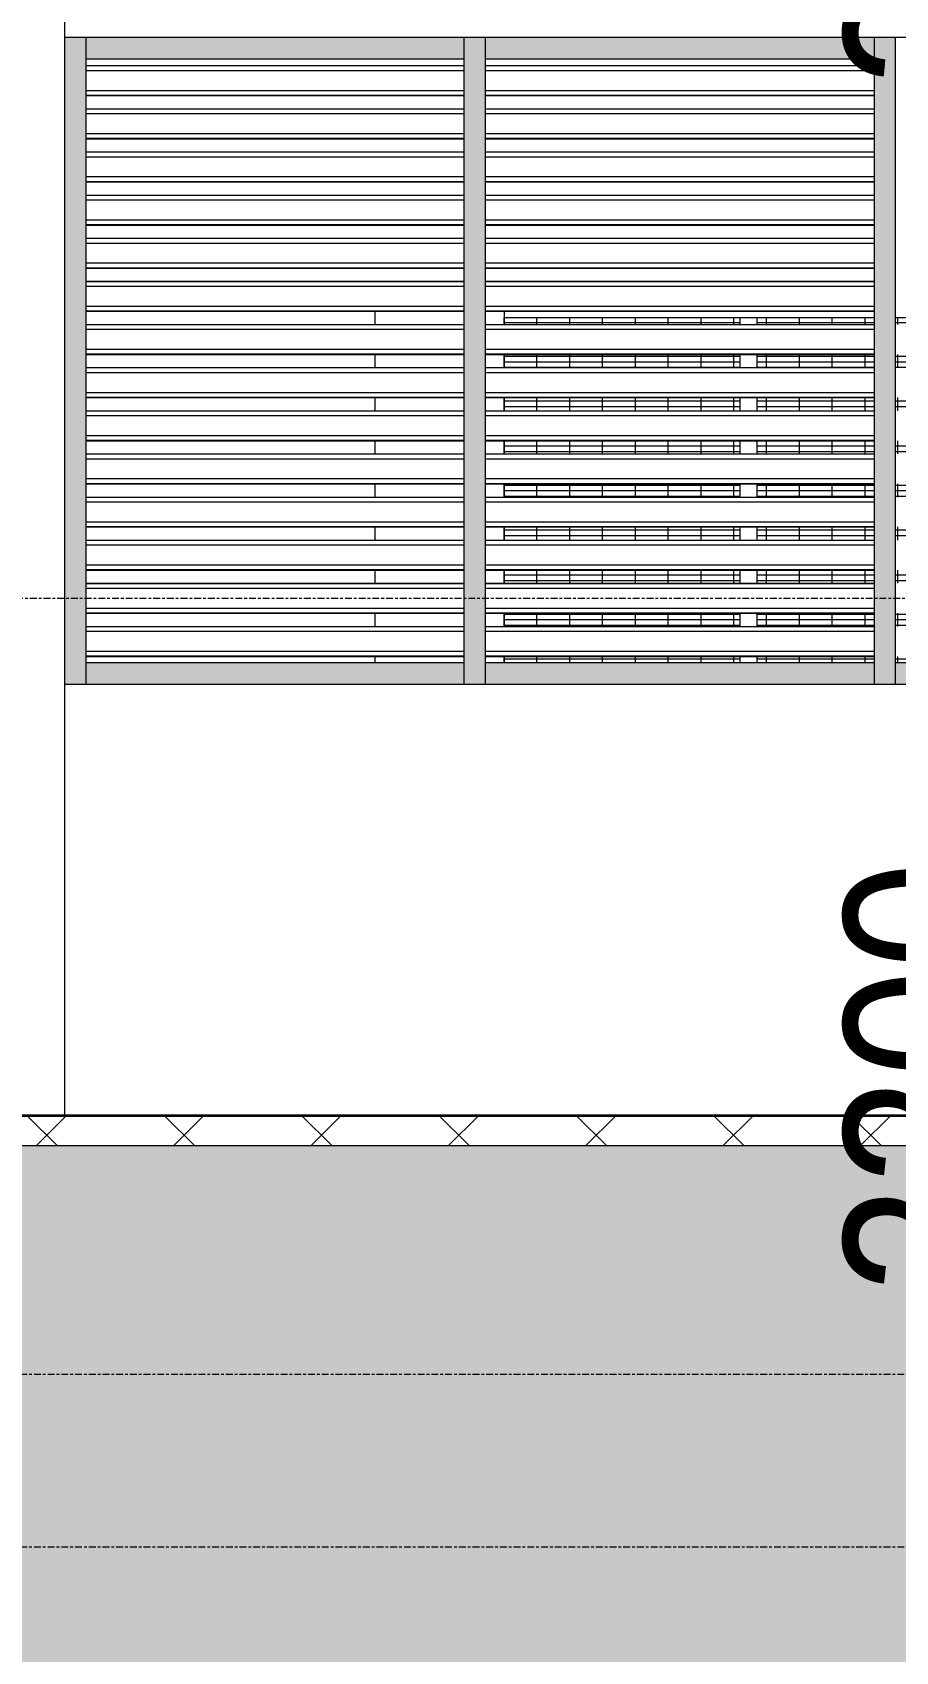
# Model space of a CAD drawing. Header units: millimetres. Extents: x 1240 to 198004, y -7796 to 35300.
# Drawn here: x 11163 to 13163, y -242 to 3511 of the extents above; entities that cross this region are included whole.
import ezdxf

# ---------------------------------------------------------------- set-up
doc = ezdxf.new("R2010")
doc.units = ezdxf.units.MM
doc.linetypes.add('Centre', pattern=[31.75, 6.35, -4.7625, 15.875, -4.7625])
for name, color, linetype, lineweight in [('A-ANNO-DIMS', 211, 'Continuous', 9), ('A-ANNO-DIMS-150', 211, 'Continuous', 9), ('A-DETL-GENF-3', 9, 'Continuous', 9), ('A-DETL-THIN', 151, 'Continuous', 9), ('A-FLOR-3', 192, 'Continuous', 35), ('A-FLOR-HRAL', 11, 'Continuous', 9), ('A-FLOR-LEVL-2', 51, 'Centre', 9), ('A-FLOR-PATT-3', 8, 'Continuous', 9), ('A-GLAZ-CWMG', 51, 'Continuous', 9), ('A-WALL', 113, 'Continuous', 9), ('S-COLS', 52, 'Continuous', 9)]:
    doc.layers.add(name, color=color, linetype=linetype, lineweight=lineweight)
doc.styles.add('UTM Avo', font='', dxfattribs={"width": 0.9, "height": 375})
doc.styles.get('UTM Avo').set_extended_font_data('UTM Avo')
doc.dimstyles.new('1_Dim_chi_tiet_2_5', dxfattribs={"dimscale": 304.8, "dimtxt": 374.737856, "dimasz": 0.590551, "dimexe": 0.492126, "dimexo": 0.0625, "dimgap": 0.049213, "dimtad": 1, "dimdec": 0, "dimrnd": 5, "dimzin": 0, "dimdsep": 46, "dimtxsty": 'UTM Avo', "dimblk1": 'OBLIQUE', "dimblk2": 'OBLIQUE', "dimsah": 1, "dimcen": 0.09, "dimdle": 0.492126, "dimazin": 0, "dimtfac": 1, "dimtdec": 4, "dimtix": 1, "dimtmove": 0, "dimatfit": 3, "dimfxl": 0.984252, "dimfxlon": 1, "dimtvp": 1, "dimtolj": 1, "dimtzin": 0, "dimarcsym": 2})

# ---------------------------------------------------------------- blocks, each defined once
blk = doc.blocks.new('NBS_CLDPhysicalSecuritySystems_MtlMeshPnlFncngSym_CLDModsecSecurusS3_InfillPanel - NBS_CLDPhysicalSecuritySystems_MtlMeshPnlFncngSym_CLDModsecSecurusS2_InfillPanel-V128-TKCS_MẶT ĐỨNG NỘI KHU 1')
at = {"layer": 'A-FLOR-HRAL'}
h = blk.add_hatch(dxfattribs=at)
h.set_pattern_fill('FP_15', color=256, style=0, pattern_type=2)
h.set_pattern_definition([(0, (16056.337, 850), (0, 13), []), (90, (16056.34, 850), (-76, 5e-15), [])])
h.paths.add_polyline_path([(15897.2, 971), (16056.3, 971), (16056.3, 2850), (15842.3, 2850), (15842.3, 971)])
h.paths.add_polyline_path([(14928.5, 971), (15802.3, 971), (15802.3, 2850), (14842.3, 2850), (14842.3, 971)])
h.paths.add_polyline_path([(14388.2, 971), (14802.3, 971), (14802.3, 2850), (14388.2, 2850), (14388.2, 2054.3), (14401.3, 2053), (14401.3, 2051.2), (14412, 2045.1), (14417, 2037.3), (14418.7, 2037.3), (14417, 1938.5), (14415.2, 1938.5), (14409.5, 1928), (14401.3, 1922.8), (14401.3, 1921.5), (14388.2, 1921.5), (14388.2, 1000)])
h.paths.add_polyline_path([(14401.3, 1927), (14410.3, 1932.4), (14411.1, 1938.5), (14409.4, 1938.5), (14411.1, 2037.3), (14412.8, 2037.3), (14407.4, 2046.3), (14401.3, 2047), (14401.3, 2045.7), (14388.2, 2045.4), (14388.2, 1930.1), (14401.3, 1928.7), (14401.3, 1927.9)])
h.paths.add_polyline_path([(13163.2, 2050), (13802.3, 2050), (13802.3, 2064.8), (13163.2, 2064.8)])
h.paths.add_polyline_path([(12506.6, 2050), (12802.3, 2050), (12802.3, 2064.8), (12256.3, 2064.8), (12256.3, 2050)])
h.paths.add_polyline_path([(14038.2, 2050), (14038.2, 2064.8), (13842.3, 2064.8), (13842.3, 2050)])
h.paths.add_polyline_path([(13113.2, 2050), (13113.2, 2064.8), (12842.3, 2064.8), (12842.3, 2050)])
h.paths.add_polyline_path([(13475.3, 2134.3), (13802.3, 2134.3), (13802.3, 2164.8), (13163.2, 2164.8), (13163.2, 2134.3)])
h.paths.add_polyline_path([(14038.2, 2134.3), (14038.2, 2164.8), (13842.3, 2164.8), (13842.3, 2134.3)])
h.paths.add_polyline_path([(13113.2, 2134.3), (13113.2, 2164.8), (12842.3, 2164.8), (12842.3, 2134.3)])
h.paths.add_polyline_path([(12506.6, 2134.3), (12802.3, 2134.3), (12802.3, 2164.8), (12256.3, 2164.8), (12256.3, 2134.3)])
h.paths.add_polyline_path([(13475.3, 2234.3), (13802.3, 2234.3), (13802.3, 2264.8), (13163.2, 2264.8), (13163.2, 2234.3)])
h.paths.add_polyline_path([(12256.3, 2234.3), (12802.3, 2234.3), (12802.3, 2264.8), (12256.3, 2264.8)])
h.paths.add_polyline_path([(13842.3, 2234.3), (14038.2, 2234.3), (14038.2, 2264.8), (13842.3, 2264.8)])
h.paths.add_polyline_path([(13113.2, 2234.3), (13113.2, 2264.8), (12842.3, 2264.8), (12842.3, 2234.3)])
h.paths.add_polyline_path([(13802.3, 2334.3), (13802.3, 2364.8), (13163.2, 2364.8), (13163.2, 2334.3), (13798.2, 2334.3)])
h.paths.add_polyline_path([(12802.3, 2334.3), (12802.3, 2364.8), (12256.3, 2364.8), (12256.3, 2334.3), (12506.6, 2334.3)])
h.paths.add_polyline_path([(13113.2, 2334.3), (13113.2, 2364.8), (12842.3, 2364.8), (12842.3, 2334.3)])
h.paths.add_polyline_path([(14038.2, 2334.3), (14038.2, 2364.8), (13842.3, 2364.8), (13842.3, 2334.3), (13959.7, 2334.3)])
h.paths.add_polyline_path([(13798.2, 2434.3), (13802.3, 2434.3), (13802.3, 2464.8), (13163.2, 2464.8), (13163.2, 2434.3), (13475.3, 2434.3)])
h.paths.add_polyline_path([(12802.3, 2434.3), (12802.3, 2464.8), (12256.3, 2464.8), (12256.3, 2434.3), (12506.6, 2434.3)])
h.paths.add_polyline_path([(13842.3, 2434.3), (14038.2, 2434.3), (14038.2, 2464.8), (13842.3, 2464.8)])
h.paths.add_polyline_path([(12842.3, 2434.3), (13113.2, 2434.3), (13113.2, 2464.8), (12842.3, 2464.8)])
h.paths.add_polyline_path([(12802.3, 2534.3), (12802.3, 2564.8), (12256.3, 2564.8), (12256.3, 2534.3), (12506.6, 2534.3)])
h.paths.add_polyline_path([(13798.2, 2534.3), (13802.3, 2534.3), (13802.3, 2564.8), (13163.2, 2564.8), (13163.2, 2534.3), (13475.3, 2534.3)])
h.paths.add_polyline_path([(12842.3, 2534.3), (13113.2, 2534.3), (13113.2, 2564.8), (12842.3, 2564.8)])
h.paths.add_polyline_path([(14038.2, 2534.3), (14038.2, 2564.8), (13842.3, 2564.8), (13842.3, 2534.3), (13959.7, 2534.3)])
h.paths.add_polyline_path([(13798.2, 2634.3), (13802.3, 2634.3), (13802.3, 2664.8), (13163.2, 2664.8), (13163.2, 2634.3), (13475.3, 2634.3)])
h.paths.add_polyline_path([(12802.3, 2634.3), (12802.3, 2664.8), (12256.3, 2664.8), (12256.3, 2634.3), (12506.6, 2634.3)])
h.paths.add_polyline_path([(13842.3, 2634.3), (14038.2, 2634.3), (14038.2, 2664.8), (13842.3, 2664.8)])
h.paths.add_polyline_path([(13113.2, 2634.3), (13113.2, 2664.8), (12842.3, 2664.8), (12842.3, 2634.3)])
h.paths.add_polyline_path([(13798.2, 2734.3), (13802.3, 2734.3), (13802.3, 2764.8), (13163.2, 2764.8), (13163.2, 2734.3), (13475.3, 2734.3)])
h.paths.add_polyline_path([(12506.6, 2734.3), (12802.3, 2734.3), (12802.3, 2764.8), (12256.3, 2764.8), (12256.3, 2734.3)])
h.paths.add_polyline_path([(13113.2, 2734.3), (13113.2, 2764.8), (12842.3, 2764.8), (12842.3, 2734.3)])
h.paths.add_polyline_path([(13842.3, 2734.3), (14038.2, 2734.3), (14038.2, 2764.8), (13842.3, 2764.8)])
h.paths.add_polyline_path([(12506.6, 2834.3), (12802.3, 2834.3), (12802.3, 2850), (12256.3, 2850), (12256.3, 2834.3)])
h.paths.add_polyline_path([(14038.2, 2834.3), (14038.2, 2850), (13842.3, 2850), (13842.3, 2834.3), (13959.7, 2834.3)])
h.paths.add_polyline_path([(12842.3, 2834.3), (13113.2, 2834.3), (13113.2, 2850), (12842.3, 2850)])
h.paths.add_polyline_path([(13802.3, 2834.3), (13802.3, 2850), (13163.2, 2850), (13163.2, 2834.3), (13798.2, 2834.3)])
for p, q in [((12802.5, 2850), (12256.3, 2850)), ((12802.3, 2850), (12802.3, 2834.2)), ((12806.3, 2850), (12802.3, 2850)), ((12838.3, 2850), (12806.3, 2850)), ((12842.3, 2850), (12838.3, 2850)), ((13113.2, 2850), (12842.2, 2850)), ((12842.3, 2834.2), (12842.3, 2850)), ((13802.5, 2850), (13163.2, 2850)), ((13802.3, 2850), (13802.3, 2834.2)), ((13806.3, 2850), (13802.3, 2850)), ((13838.3, 2850), (13806.3, 2850)), ((13842.3, 2850), (13838.3, 2850)), ((14038.2, 2850), (13842.2, 2850)), ((13842.3, 2834.2), (13842.3, 2850)), ((14802.5, 2850), (14388.2, 2850)), ((14802.3, 2850), (14802.3, 971)), ((14806.3, 2850), (14802.3, 2850)), ((14838.3, 2850), (14806.3, 2850)), ((14842.3, 2850), (14838.3, 2850)), ((15802.5, 2850), (14842.2, 2850)), ((14842.3, 971), (14842.3, 2850)), ((15802.3, 2850), (15802.3, 971)), ((15806.3, 2850), (15802.3, 2850)), ((15838.3, 2850), (15806.3, 2850)), ((15842.3, 2850), (15838.3, 2850)), ((16056.3, 2850), (15842.2, 2850)), ((15842.3, 971), (15842.3, 2850)), ((12802.3, 2764.8), (12802.3, 2734.2)), ((12842.3, 2734.2), (12842.3, 2764.8)), ((13802.3, 2764.8), (13802.3, 2734.2)), ((13842.3, 2734.2), (13842.3, 2764.8)), ((12802.3, 2664.8), (12802.3, 2634.2)), ((12842.3, 2634.2), (12842.3, 2664.8)), ((13802.3, 2664.8), (13802.3, 2634.2)), ((13842.3, 2634.2), (13842.3, 2664.8)), ((12802.3, 2564.8), (12802.3, 2534.2)), ((12842.3, 2534.2), (12842.3, 2564.8)), ((13802.3, 2564.8), (13802.3, 2534.2)), ((13842.3, 2534.2), (13842.3, 2564.8)), ((12802.3, 2464.8), (12802.3, 2434.2)), ((12842.3, 2434.2), (12842.3, 2464.8)), ((13802.3, 2464.8), (13802.3, 2434.2)), ((13842.3, 2434.2), (13842.3, 2464.8)), ((12802.3, 2364.8), (12802.3, 2334.2)), ((12842.3, 2334.2), (12842.3, 2364.8)), ((13802.3, 2364.8), (13802.3, 2334.2)), ((13842.3, 2334.2), (13842.3, 2364.8)), ((12802.3, 2264.8), (12802.3, 2234.2)), ((12842.3, 2234.2), (12842.3, 2264.8)), ((13802.3, 2264.8), (13802.3, 2234.2)), ((13842.3, 2234.2), (13842.3, 2264.8)), ((12802.3, 2164.8), (12802.3, 2134.2)), ((12842.3, 2134.2), (12842.3, 2164.8)), ((13802.3, 2164.8), (13802.3, 2134.2)), ((13842.3, 2134.2), (13842.3, 2164.8)), ((12802.3, 2064.8), (12802.3, 2050)), ((12842.3, 2050), (12842.3, 2064.8)), ((13802.3, 2064.8), (13802.3, 2050)), ((13842.3, 2050), (13842.3, 2064.8)), ((16056.3, 971), (14388.2, 971)), ((14806.3, 971), (14802.5, 971)), ((14838.3, 971), (14806.3, 971)), ((14842.2, 971), (14838.3, 971)), ((15806.3, 971), (15802.5, 971)), ((15838.3, 971), (15806.3, 971)), ((15842.2, 971), (15838.3, 971)), ((14388.2, 930), (16056.3, 930))]:
    blk.add_line(p, q, dxfattribs=at)
blk = doc.blocks.new('Rectangular Mullion - 50 x 100mm-2333346-TKCS_MẶT ĐỨNG NỘI KHU 1')
at = {"layer": 'A-GLAZ-CWMG'}
blk.add_hatch(color=256, dxfattribs=at).paths.add_polyline_path([(13475.3, 3450), (14038.2, 3450), (14038.2, 3500), (13163.2, 3500), (13163.2, 3450)])
for p, q in [((13163.2, 3450), (13163.2, 3500)), ((14038.2, 3500), (14038.2, 3450)), ((13163.2, 3450), (14038.2, 3450))]:
    blk.add_line(p, q, dxfattribs=at)
blk = doc.blocks.new('Rectangular Mullion - 50 x 100mm-2333349-TKCS_MẶT ĐỨNG NỘI KHU 1')
at = {"layer": 'A-GLAZ-CWMG'}
blk.add_hatch(color=256, dxfattribs=at).paths.add_polyline_path([(9923.2, 2000), (10063.2, 2000), (10063.2, 2050), (9163.2, 2050), (9163.2, 2000), (9600.3, 2000)])
for p, q in [((9163.2, 2000), (9163.2, 2050)), ((10063.2, 2050), (9163.2, 2050)), ((10063.2, 2050), (10063.2, 2000))]:
    blk.add_line(p, q, dxfattribs=at)
blk = doc.blocks.new('Rectangular Mullion - MULLION LA SACH-2333351-TKCS_MẶT ĐỨNG NỘI KHU 1')
at = {"layer": 'A-GLAZ-CWMG'}
for p, q in [((9163.2, 2134.3), (10063.2, 2134.3)), ((9163.2, 2134.2), (10063.2, 2134.2)), ((9163.2, 2123.1), (10063.2, 2123.1)), ((10063.2, 2076.1), (9163.2, 2076.1)), ((9163.2, 2065.9), (10063.2, 2065.9)), ((9163.2, 2065.8), (10063.2, 2065.8)), ((9163.2, 2064.8), (10063.2, 2064.8))]:
    blk.add_line(p, q, dxfattribs=at)
blk = doc.blocks.new('Rectangular Mullion - 50 x 100mm-2333204-TKCS_MẶT ĐỨNG NỘI KHU 1')
at = {"layer": 'A-GLAZ-CWMG'}
blk.add_hatch(color=256, dxfattribs=at).paths.add_polyline_path([(9163.2, 2000), (9163.2, 2100), (9113.2, 2100), (9113.2, 2000)])
for p, q in [((9113.2, 2100), (9113.2, 2000)), ((9163.2, 2000), (9163.2, 2100))]:
    blk.add_line(p, q, dxfattribs=at)
blk = doc.blocks.new('Rectangular Mullion - 50 x 100mm-2333205-TKCS_MẶT ĐỨNG NỘI KHU 1')
at = {"layer": 'A-GLAZ-CWMG'}
blk.add_hatch(color=256, dxfattribs=at).paths.add_polyline_path([(9163.2, 2100), (9163.2, 2200), (9113.2, 2200), (9113.2, 2100)])
for p, q in [((9113.2, 2200), (9113.2, 2100)), ((9163.2, 2100), (9163.2, 2200))]:
    blk.add_line(p, q, dxfattribs=at)
blk = doc.blocks.new('Rectangular Mullion - 50 x 100mm-2333206-TKCS_MẶT ĐỨNG NỘI KHU 1')
at = {"layer": 'A-GLAZ-CWMG'}
blk.add_hatch(color=256, dxfattribs=at).paths.add_polyline_path([(9163.2, 3400), (9163.2, 3500), (9113.2, 3500), (9113.2, 3400)])
for p, q in [((9113.2, 3500), (9113.2, 3400)), ((9163.2, 3400), (9163.2, 3500))]:
    blk.add_line(p, q, dxfattribs=at)
blk = doc.blocks.new('Rectangular Mullion - 50 x 100mm-2333348-TKCS_MẶT ĐỨNG NỘI KHU 1')
at = {"layer": 'A-GLAZ-CWMG'}
blk.add_hatch(color=256, dxfattribs=at).paths.add_polyline_path([(8238.2, 2000), (9113.2, 2000), (9113.2, 2050), (8238.2, 2050)])
for p, q in [((8238.2, 2000), (8238.2, 2050)), ((9113.2, 2050), (8238.2, 2050)), ((9113.2, 2050), (9113.2, 2000))]:
    blk.add_line(p, q, dxfattribs=at)
blk = doc.blocks.new('Rectangular Mullion - MULLION LA SACH-2333350-TKCS_MẶT ĐỨNG NỘI KHU 1')
at = {"layer": 'A-GLAZ-CWMG'}
for p, q in [((8238.2, 2134.3), (9113.2, 2134.3)), ((8238.2, 2134.2), (9113.2, 2134.2)), ((8238.2, 2123.1), (9113.2, 2123.1)), ((9113.2, 2076.1), (8238.2, 2076.1)), ((8238.2, 2065.9), (9113.2, 2065.9)), ((8238.2, 2065.8), (9113.2, 2065.8)), ((8238.2, 2064.8), (9113.2, 2064.8))]:
    blk.add_line(p, q, dxfattribs=at)
blk = doc.blocks.new('Rectangular Mullion - 50 x 100mm-2333210-TKCS_MẶT ĐỨNG NỘI KHU 1')
at = {"layer": 'A-GLAZ-CWMG'}
blk.add_hatch(color=256, dxfattribs=at).paths.add_polyline_path([(8238.2, 3400), (8238.2, 3500), (8188.2, 3500), (8188.2, 3400)])
blk.add_line((8238.2, 3400), (8238.2, 3500), dxfattribs=at)
blk = doc.blocks.new('Rectangular Mullion - 50 x 100mm-2333211-TKCS_MẶT ĐỨNG NỘI KHU 1')
at = {"layer": 'A-GLAZ-CWMG'}
blk.add_hatch(color=256, dxfattribs=at).paths.add_polyline_path([(8238.2, 2000), (8238.2, 2100), (8188.2, 2100), (8188.2, 2000)])
blk.add_line((8238.2, 2000), (8238.2, 2100), dxfattribs=at)
blk = doc.blocks.new('Rectangular Mullion - 50 x 100mm-2333212-TKCS_MẶT ĐỨNG NỘI KHU 1')
at = {"layer": 'A-GLAZ-CWMG'}
blk.add_hatch(color=256, dxfattribs=at).paths.add_polyline_path([(8238.2, 2100), (8238.2, 2200), (8188.2, 2200), (8188.2, 2100)])
blk.add_line((8238.2, 2100), (8238.2, 2200), dxfattribs=at)
blk = doc.blocks.new('Rectangular Mullion - 50 x 100mm-2333347-TKCS_MẶT ĐỨNG NỘI KHU 1')
at = {"layer": 'A-GLAZ-CWMG'}
blk.add_hatch(color=256, dxfattribs=at).paths.add_polyline_path([(10063.2, 3450), (10063.2, 3500), (9163.2, 3500), (9163.2, 3450), (9923.2, 3450)])
for p, q in [((9163.2, 3450), (9163.2, 3500)), ((10063.2, 3500), (10063.2, 3450)), ((9163.2, 3450), (10063.2, 3450))]:
    blk.add_line(p, q, dxfattribs=at)
blk = doc.blocks.new('DIMBLOCK22-TKCS_MẶT ĐỨNG NỘI KHU 1')
at = {"layer": 'A-ANNO-DIMS-150', "lineweight": 25}
for p, q in [((13531, 5600), (13441, 5690)), ((13531, 5600), (13621, 5510)), ((13531, 2200), (13441, 2290)), ((13531, 2200), (13621, 2110))]:
    blk.add_line(p, q, dxfattribs=at)
at = {"layer": 'A-ANNO-DIMS-150'}
for p, q in [((13831, 5600), (13381, 5600)), ((13531, 5600), (13531, 2200)), ((13531, 5600), (13831, 5600)), ((13831, 2200), (13381, 2200)), ((13531, 2200), (13831, 2200))]:
    blk.add_line(p, q, dxfattribs=at)
at = {"layer": 'A-ANNO-DIMS-150', "color": 0, "insert": (13043.8, 3386.5), "char_height": 375, "width": 1232.471, "attachment_point": 1, "rotation": 90, "line_spacing_factor": 1.110334, "style": 'UTM Avo'}
blk.add_mtext('3400', dxfattribs=at)
blk = doc.blocks.new('_Oblique')
at = {"color": 0, "linetype": 'ByBlock', "lineweight": -2}
blk.add_line((-0.5, -0.5), (0.5, 0.5), dxfattribs=at)
blk = doc.blocks.new('DIMBLOCK23-TKCS_MẶT ĐỨNG NỘI KHU 1')
at = {"layer": 'A-ANNO-DIMS-150', "lineweight": 25}
for p, q in [((13531, 2200), (13441, 2290)), ((13531, 2200), (13621, 2110)), ((13531, 0), (13441, 90)), ((13531, 0), (13621, -90))]:
    blk.add_line(p, q, dxfattribs=at)
at = {"layer": 'A-ANNO-DIMS-150'}
for p, q in [((13831, 2200), (13381, 2200)), ((13531, 2200), (13531, -150)), ((13531, 2200), (13831, 2200)), ((13831, 0), (13381, 0)), ((13531, 0), (13831, 0))]:
    blk.add_line(p, q, dxfattribs=at)
at = {"layer": 'A-ANNO-DIMS-150', "color": 0, "insert": (13043.8, 586.5), "char_height": 375, "width": 1232.471, "attachment_point": 1, "rotation": 90, "line_spacing_factor": 1.110334, "style": 'UTM Avo'}
blk.add_mtext('2200', dxfattribs=at)

msp = doc.modelspace()

# ---------------------------------------------------------------- hatches: boundary and pattern name
at = {"layer": 'A-DETL-GENF-3'}
h = msp.add_hatch(dxfattribs=at)
h.set_pattern_fill('FP_34', color=256, style=0, pattern_type=2)
h.set_pattern_definition([(0, (377.74, 0), (725.805, 725.805), [725.805, -725.805]), (0, (377.74, 272.2), (725.805, 725.805), [725.805, -725.805]), (0, (377.74, 544.35), (725.805, 725.805), [725.805, -725.805]), (90, (468.5, 635.1), (-725.805, 725.805), [725.805, -725.805]), (90, (740.64, 635.1), (-725.805, 725.805), [725.805, -725.805]), (90, (1012.8, 635.1), (-725.805, 725.805), [725.805, -725.805])])
h.paths.add_polyline_path([(8827.8, -3804.4), (87747, -3804.4), (87747, -201.6), (84415.2, -100), (84118.2, -100), (84118.2, 250), (81718.2, 250), (81718.2, -100), (81418.2, -100), (81418.2, 105.1), (75434.7, 330), (70309.3, 380), (69335.3, 380), (69335.3, 630), (61387.5, 630), (58586.3, 830), (47586.3, 830), (44536.9, 912.9), (44536.9, -2750), (44136.9, -2750), (44136.9, -2350), (40235.6, -2350), (40235.6, -2750), (39835.7, -2750), (39835.7, -2350), (33536.9, -2350), (33536.9, -2750), (33136.9, -2750), (33136.9, -2350), (28636.9, -2350), (28636.9, -2750), (28435.3, -2750), (28435.3, -2350), (23639, -2350), (23639, -2750), (23235.4, -2750), (23235.4, 900), (20988.2, 900), (20988.2, 830), (14148.2, 830), (14148.2, 930), (8088.2, 930), (8088.2, 500), (5079.4, 500), (5079.4, -3804.4), (5349.5, -3804.4)])
at = {"layer": 'A-FLOR-PATT-3'}
h = msp.add_hatch(dxfattribs=at)
h.set_pattern_fill('FP_6', color=256, style=0, pattern_type=2)
h.set_pattern_definition([(45, (377.74, 0), (-159.099, 159.099), []), (135, (377.74, 0), (-159.099, -159.099), [])])
h.paths.add_polyline_path([(12829.5, 930), (14388.2, 930), (14388.2, 1000), (7888.2, 1000), (7888.2, 930), (12506.6, 930)])

# ---------------------------------------------------------------- linework, layer by layer
at = {"layer": 'A-DETL-THIN'}
msp.add_line((14148.2, 930), (8088.2, 930), dxfattribs=at)
at = {"layer": 'A-FLOR-3'}
msp.add_line((14388.2, 1000), (7888.2, 1000), dxfattribs=at)
at = {"layer": 'A-FLOR-LEVL-2'}
for p, q in [((1240.2, 2200), (89680, 2200)), ((89680, 400), (1240.2, 400)), ((91585, 0), (1240.2, 0))]:
    msp.add_line(p, q, dxfattribs=at)
at = {"layer": 'A-WALL'}
for p, q in [((11238.2, 2000), (11238.2, 3500)), ((11238.2, 3500), (14088.2, 3500)), ((14088.2, 2000), (11238.2, 2000))]:
    msp.add_line(p, q, dxfattribs=at)
at = {"layer": 'S-COLS'}
for p, q in [((11238.2, 1000), (11238.2, 4700)), ((11956.3, 2864.8), (11956.3, 2834.2)), ((12256.3, 2864.8), (12256.3, 2834.2)), ((11956.3, 2764.8), (11956.3, 2734.2)), ((12256.3, 2764.8), (12256.3, 2734.2)), ((11956.3, 2664.8), (11956.3, 2634.2)), ((12256.3, 2664.8), (12256.3, 2634.2)), ((11956.3, 2564.8), (11956.3, 2534.2)), ((12256.3, 2564.8), (12256.3, 2534.2)), ((11956.3, 2464.8), (11956.3, 2434.2)), ((12256.3, 2464.8), (12256.3, 2434.2)), ((11956.3, 2364.8), (11956.3, 2334.2)), ((12256.3, 2364.8), (12256.3, 2334.2)), ((11956.3, 2264.8), (11956.3, 2234.2)), ((12256.3, 2264.8), (12256.3, 2234.2)), ((11956.3, 2164.8), (11956.3, 2134.2)), ((12256.3, 2164.8), (12256.3, 2134.2)), ((11956.3, 2064.8), (11956.3, 2050)), ((12256.3, 2064.8), (12256.3, 2050))]:
    msp.add_line(p, q, dxfattribs=at)

# ---------------------------------------------------------------- block references
at = {"layer": 'A-FLOR-HRAL'}
msp.add_blockref('NBS_CLDPhysicalSecuritySystems_MtlMeshPnlFncngSym_CLDModsecSecurusS3_InfillPanel - NBS_CLDPhysicalSecuritySystems_MtlMeshPnlFncngSym_CLDModsecSecurusS2_InfillPanel-V128-TKCS_MẶT ĐỨNG NỘI KHU 1', (0, 0), dxfattribs=at)
at = {"layer": 'A-GLAZ-CWMG'}
for name, p in [('Rectangular Mullion - 50 x 100mm-2333210-TKCS_MẶT ĐỨNG NỘI KHU 1', (3050, 0)), ('Rectangular Mullion - 50 x 100mm-2333346-TKCS_MẶT ĐỨNG NỘI KHU 1', (-1875, 0)), ('Rectangular Mullion - 50 x 100mm-2333206-TKCS_MẶT ĐỨNG NỘI KHU 1', (3050, 0)), ('Rectangular Mullion - 50 x 100mm-2333347-TKCS_MẶT ĐỨNG NỘI KHU 1', (3050, 0)), ('Rectangular Mullion - 50 x 100mm-2333206-TKCS_MẶT ĐỨNG NỘI KHU 1', (4000, 0)), ('Rectangular Mullion - MULLION LA SACH-2333350-TKCS_MẶT ĐỨNG NỘI KHU 1', (3050, 1300)), ('Rectangular Mullion - MULLION LA SACH-2333351-TKCS_MẶT ĐỨNG NỘI KHU 1', (3050, 1300)), ('Rectangular Mullion - 50 x 100mm-2333212-TKCS_MẶT ĐỨNG NỘI KHU 1', (3050, 1200)), ('Rectangular Mullion - 50 x 100mm-2333205-TKCS_MẶT ĐỨNG NỘI KHU 1', (3050, 1200)), ('Rectangular Mullion - 50 x 100mm-2333205-TKCS_MẶT ĐỨNG NỘI KHU 1', (4000, 1200)), ('Rectangular Mullion - MULLION LA SACH-2333350-TKCS_MẶT ĐỨNG NỘI KHU 1', (3050, 1200)), ('Rectangular Mullion - MULLION LA SACH-2333351-TKCS_MẶT ĐỨNG NỘI KHU 1', (3050, 1200)), ('Rectangular Mullion - 50 x 100mm-2333212-TKCS_MẶT ĐỨNG NỘI KHU 1', (3050, 1100)), ('Rectangular Mullion - 50 x 100mm-2333205-TKCS_MẶT ĐỨNG NỘI KHU 1', (3050, 1100)), ('Rectangular Mullion - 50 x 100mm-2333205-TKCS_MẶT ĐỨNG NỘI KHU 1', (4000, 1100)), ('Rectangular Mullion - MULLION LA SACH-2333350-TKCS_MẶT ĐỨNG NỘI KHU 1', (3050, 1100)), ('Rectangular Mullion - MULLION LA SACH-2333351-TKCS_MẶT ĐỨNG NỘI KHU 1', (3050, 1100)), ('Rectangular Mullion - 50 x 100mm-2333212-TKCS_MẶT ĐỨNG NỘI KHU 1', (3050, 1000)), ('Rectangular Mullion - 50 x 100mm-2333205-TKCS_MẶT ĐỨNG NỘI KHU 1', (3050, 1000)), ('Rectangular Mullion - 50 x 100mm-2333205-TKCS_MẶT ĐỨNG NỘI KHU 1', (4000, 1000)), ('Rectangular Mullion - MULLION LA SACH-2333350-TKCS_MẶT ĐỨNG NỘI KHU 1', (3050, 1000)), ('Rectangular Mullion - MULLION LA SACH-2333351-TKCS_MẶT ĐỨNG NỘI KHU 1', (3050, 1000)), ('Rectangular Mullion - 50 x 100mm-2333212-TKCS_MẶT ĐỨNG NỘI KHU 1', (3050, 900)), ('Rectangular Mullion - 50 x 100mm-2333205-TKCS_MẶT ĐỨNG NỘI KHU 1', (3050, 900)), ('Rectangular Mullion - 50 x 100mm-2333205-TKCS_MẶT ĐỨNG NỘI KHU 1', (4000, 900)), ('Rectangular Mullion - MULLION LA SACH-2333350-TKCS_MẶT ĐỨNG NỘI KHU 1', (3050, 900)), ('Rectangular Mullion - MULLION LA SACH-2333351-TKCS_MẶT ĐỨNG NỘI KHU 1', (3050, 900)), ('Rectangular Mullion - 50 x 100mm-2333212-TKCS_MẶT ĐỨNG NỘI KHU 1', (3050, 800)), ('Rectangular Mullion - 50 x 100mm-2333205-TKCS_MẶT ĐỨNG NỘI KHU 1', (3050, 800)), ('Rectangular Mullion - 50 x 100mm-2333205-TKCS_MẶT ĐỨNG NỘI KHU 1', (4000, 800)), ('Rectangular Mullion - MULLION LA SACH-2333350-TKCS_MẶT ĐỨNG NỘI KHU 1', (3050, 800)), ('Rectangular Mullion - MULLION LA SACH-2333351-TKCS_MẶT ĐỨNG NỘI KHU 1', (3050, 800)), ('Rectangular Mullion - 50 x 100mm-2333212-TKCS_MẶT ĐỨNG NỘI KHU 1', (3050, 700)), ('Rectangular Mullion - 50 x 100mm-2333205-TKCS_MẶT ĐỨNG NỘI KHU 1', (3050, 700)), ('Rectangular Mullion - 50 x 100mm-2333205-TKCS_MẶT ĐỨNG NỘI KHU 1', (4000, 700)), ('Rectangular Mullion - MULLION LA SACH-2333350-TKCS_MẶT ĐỨNG NỘI KHU 1', (3050, 700)), ('Rectangular Mullion - MULLION LA SACH-2333351-TKCS_MẶT ĐỨNG NỘI KHU 1', (3050, 700)), ('Rectangular Mullion - 50 x 100mm-2333212-TKCS_MẶT ĐỨNG NỘI KHU 1', (3050, 600)), ('Rectangular Mullion - 50 x 100mm-2333205-TKCS_MẶT ĐỨNG NỘI KHU 1', (3050, 600)), ('Rectangular Mullion - 50 x 100mm-2333205-TKCS_MẶT ĐỨNG NỘI KHU 1', (4000, 600)), ('Rectangular Mullion - MULLION LA SACH-2333350-TKCS_MẶT ĐỨNG NỘI KHU 1', (3050, 600)), ('Rectangular Mullion - MULLION LA SACH-2333351-TKCS_MẶT ĐỨNG NỘI KHU 1', (3050, 600)), ('Rectangular Mullion - 50 x 100mm-2333212-TKCS_MẶT ĐỨNG NỘI KHU 1', (3050, 500)), ('Rectangular Mullion - 50 x 100mm-2333205-TKCS_MẶT ĐỨNG NỘI KHU 1', (3050, 500)), ('Rectangular Mullion - 50 x 100mm-2333205-TKCS_MẶT ĐỨNG NỘI KHU 1', (4000, 500)), ('Rectangular Mullion - MULLION LA SACH-2333350-TKCS_MẶT ĐỨNG NỘI KHU 1', (3050, 500)), ('Rectangular Mullion - MULLION LA SACH-2333351-TKCS_MẶT ĐỨNG NỘI KHU 1', (3050, 500)), ('Rectangular Mullion - 50 x 100mm-2333212-TKCS_MẶT ĐỨNG NỘI KHU 1', (3050, 400)), ('Rectangular Mullion - 50 x 100mm-2333205-TKCS_MẶT ĐỨNG NỘI KHU 1', (3050, 400)), ('Rectangular Mullion - 50 x 100mm-2333205-TKCS_MẶT ĐỨNG NỘI KHU 1', (4000, 400)), ('Rectangular Mullion - MULLION LA SACH-2333350-TKCS_MẶT ĐỨNG NỘI KHU 1', (3050, 400)), ('Rectangular Mullion - MULLION LA SACH-2333351-TKCS_MẶT ĐỨNG NỘI KHU 1', (3050, 400)), ('Rectangular Mullion - 50 x 100mm-2333212-TKCS_MẶT ĐỨNG NỘI KHU 1', (3050, 300)), ('Rectangular Mullion - 50 x 100mm-2333205-TKCS_MẶT ĐỨNG NỘI KHU 1', (3050, 300)), ('Rectangular Mullion - 50 x 100mm-2333205-TKCS_MẶT ĐỨNG NỘI KHU 1', (4000, 300)), ('Rectangular Mullion - MULLION LA SACH-2333350-TKCS_MẶT ĐỨNG NỘI KHU 1', (3050, 300)), ('Rectangular Mullion - MULLION LA SACH-2333351-TKCS_MẶT ĐỨNG NỘI KHU 1', (3050, 300)), ('Rectangular Mullion - 50 x 100mm-2333212-TKCS_MẶT ĐỨNG NỘI KHU 1', (3050, 200)), ('Rectangular Mullion - 50 x 100mm-2333205-TKCS_MẶT ĐỨNG NỘI KHU 1', (3050, 200)), ('Rectangular Mullion - 50 x 100mm-2333205-TKCS_MẶT ĐỨNG NỘI KHU 1', (4000, 200)), ('Rectangular Mullion - MULLION LA SACH-2333350-TKCS_MẶT ĐỨNG NỘI KHU 1', (3050, 200)), ('Rectangular Mullion - MULLION LA SACH-2333351-TKCS_MẶT ĐỨNG NỘI KHU 1', (3050, 200)), ('Rectangular Mullion - 50 x 100mm-2333212-TKCS_MẶT ĐỨNG NỘI KHU 1', (3050, 100)), ('Rectangular Mullion - 50 x 100mm-2333205-TKCS_MẶT ĐỨNG NỘI KHU 1', (3050, 100)), ('Rectangular Mullion - 50 x 100mm-2333205-TKCS_MẶT ĐỨNG NỘI KHU 1', (4000, 100)), ('Rectangular Mullion - MULLION LA SACH-2333350-TKCS_MẶT ĐỨNG NỘI KHU 1', (3050, 100)), ('Rectangular Mullion - MULLION LA SACH-2333351-TKCS_MẶT ĐỨNG NỘI KHU 1', (3050, 100)), ('Rectangular Mullion - 50 x 100mm-2333212-TKCS_MẶT ĐỨNG NỘI KHU 1', (3050, 0)), ('Rectangular Mullion - 50 x 100mm-2333205-TKCS_MẶT ĐỨNG NỘI KHU 1', (3050, 0)), ('Rectangular Mullion - 50 x 100mm-2333205-TKCS_MẶT ĐỨNG NỘI KHU 1', (4000, 0)), ('Rectangular Mullion - MULLION LA SACH-2333350-TKCS_MẶT ĐỨNG NỘI KHU 1', (3050, 0)), ('Rectangular Mullion - MULLION LA SACH-2333351-TKCS_MẶT ĐỨNG NỘI KHU 1', (3050, 0)), ('Rectangular Mullion - 50 x 100mm-2333211-TKCS_MẶT ĐỨNG NỘI KHU 1', (3050, 0)), ('Rectangular Mullion - 50 x 100mm-2333204-TKCS_MẶT ĐỨNG NỘI KHU 1', (3050, 0)), ('Rectangular Mullion - 50 x 100mm-2333204-TKCS_MẶT ĐỨNG NỘI KHU 1', (4000, 0)), ('Rectangular Mullion - 50 x 100mm-2333348-TKCS_MẶT ĐỨNG NỘI KHU 1', (3050, 0)), ('Rectangular Mullion - 50 x 100mm-2333349-TKCS_MẶT ĐỨNG NỘI KHU 1', (3050, 0)), ('Rectangular Mullion - 50 x 100mm-2333348-TKCS_MẶT ĐỨNG NỘI KHU 1', (4925, 0))]:
    msp.add_blockref(name, p, dxfattribs=at)

# ---------------------------------------------------------------- dimensions: what is measured, and where the dimension line sits
at = {"layer": 'A-ANNO-DIMS'}
for base, p1, p2, override, picture, middle in [((13531, 2200), (13831, 5600), (13831, 2200), {"dimpost": '<>', "dimfxl": 3400}, 'DIMBLOCK22-TKCS_MẶT ĐỨNG NỘI KHU 1', (13321.9, 3900)), ((13531, 0), (13831, 2200), (13831, 0), {"dimpost": '<>', "dimfxl": 2200}, 'DIMBLOCK23-TKCS_MẶT ĐỨNG NỘI KHU 1', (13321.9, 1100))]:
    dim = msp.add_linear_dim(base=base, p1=p1, p2=p2, angle=90, dimstyle='1_Dim_chi_tiet_2_5', override=override, dxfattribs=at)
    dim.commit()
    dim.dimension.update_dxf_attribs({"geometry": picture, "text_midpoint": middle})

doc.saveas('drawing.dxf')
